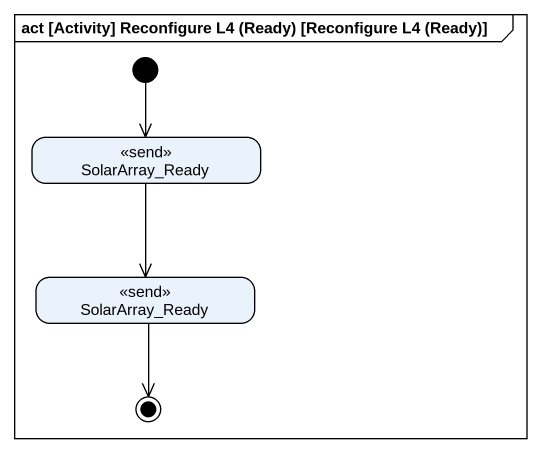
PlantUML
@startuml
mainframe act [Activity] Reconfigure L4 (Ready) [Reconfigure L4 (Ready)]
hide empty description
state SolarArray_Ready <<send>>
state "SolarArray_Ready" as SolarArray_Ready_2 <<send>>
[*] --> SolarArray_Ready
SolarArray_Ready --> SolarArray_Ready_2
SolarArray_Ready_2 --> [*]
@enduml
